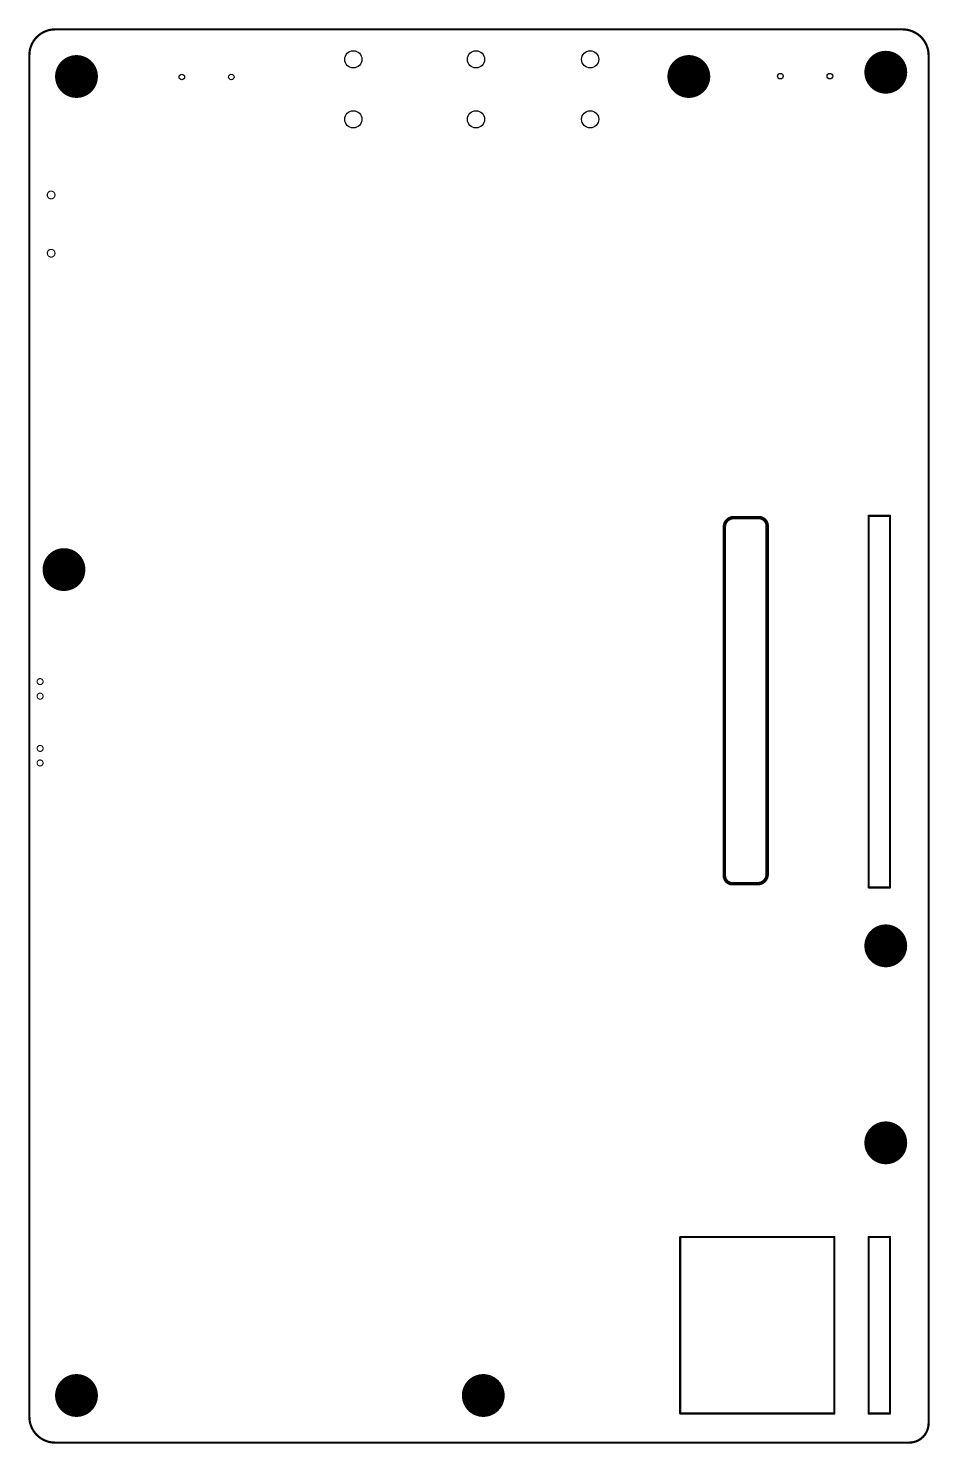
# Model space of a CAD drawing. Extents: x 0 to 105, y 0 to 165.
import ezdxf

# ---------------------------------------------------------------- set-up
doc = ezdxf.new("R2010")
doc.units = 0
doc.layers.add('17', color=110, linetype='CONTINUOUS')
doc.layers.add('20', color=6, linetype='CONTINUOUS')

# ---------------------------------------------------------------- blocks, each defined once
blk = doc.blocks.new('ROUNDP')
at = {"const_width": 0.5}
blk.add_lwpolyline([(0, -0.25, 1), (0, 0.25, 1), (0, -0.25)], format="xyb", dxfattribs=at)

msp = doc.modelspace()

# ---------------------------------------------------------------- linework, layer by layer
at = {"layer": '20'}
for points, const_width in [([(3, 165, 0.4142), (0, 162)], 0.254), ([(3, 165.0635, 1), (3, 164.9365)], 0.127), ([(3, 164.9365, 1), (3, 165.0635)], 0.127), ([(105, 161.9644, 0.4142), (101.9644, 165)], 0.254), ([(101.9644, 165.0635, 1), (101.9644, 164.9365)], 0.127), ([(101.9644, 164.9365, 1), (101.9644, 165.0635)], 0.127), ([(0.0635, 162, 1), (-0.0635, 162)], 0.127), ([(-0.0635, 162, 1), (0.0635, 162)], 0.127), ([(105.0635, 161.9644, 1), (104.9365, 161.9644)], 0.127), ([(104.9365, 161.9644, 1), (105.0635, 161.9644)], 0.127), ([(2.54, 145.2154, 1), (2.54, 146.1154, 1), (2.54, 145.2154)], 0.127), ([(2.54, 138.4154, 1), (2.54, 139.3154, 1), (2.54, 138.4154)], 0.127), ([(82.2482, 108.001, 0.4142), (81.1542, 106.907)], 0.4064), ([(82.2482, 108.1026, 1), (82.2482, 107.8994)], 0.2032), ([(82.2482, 107.8994, 1), (82.2482, 108.1026)], 0.2032), ([(86.1542, 107.0136, 0.4142), (85.1668, 108.001)], 0.4064), ([(85.1668, 108.1026, 1), (85.1668, 107.8994)], 0.2032), ([(85.1668, 107.8994, 1), (85.1668, 108.1026)], 0.2032), ([(98.0635, 108.204, 1), (97.9365, 108.204)], 0.127), ([(98, 108.2675, 1), (98, 108.1405)], 0.127), ([(100.5635, 108.204, 1), (100.4365, 108.204)], 0.127), ([(100.5, 108.1405, 1), (100.5, 108.2675)], 0.127), ([(81.2558, 106.907, 1), (81.0526, 106.907)], 0.2032), ([(81.0526, 106.907, 1), (81.2558, 106.907)], 0.2032), ([(86.2558, 107.0136, 1), (86.0526, 107.0136)], 0.2032), ([(86.0526, 107.0136, 1), (86.2558, 107.0136)], 0.2032), ([(1.25, 88.5, 1), (1.25, 89.2, 1), (1.25, 88.5)], 0.127), ([(1.25, 86.8, 1), (1.25, 87.5, 1), (1.25, 86.8)], 0.127), ([(1.25, 80.7, 1), (1.25, 81.4, 1), (1.25, 80.7)], 0.127), ([(1.25, 79, 1), (1.25, 79.7, 1), (1.25, 79)], 0.127), ([(81.1542, 66.1882, 0.4142), (82.0912, 65.2512)], 0.4064), ([(81.2558, 66.1882, 1), (81.0526, 66.1882)], 0.2032), ([(81.0526, 66.1882, 1), (81.2558, 66.1882)], 0.2032), ([(85.0266, 65.2512, 0.4142), (86.1542, 66.3788)], 0.4064), ([(86.2558, 66.3788, 1), (86.0526, 66.3788)], 0.2032), ([(86.0526, 66.3788, 1), (86.2558, 66.3788)], 0.2032), ([(82.0912, 65.3528, 1), (82.0912, 65.1496)], 0.2032), ([(82.0912, 65.1496, 1), (82.0912, 65.3528)], 0.2032), ([(85.0266, 65.3528, 1), (85.0266, 65.1496)], 0.2032), ([(85.0266, 65.1496, 1), (85.0266, 65.3528)], 0.2032), ([(98, 64.8843, 1), (98, 64.7573)], 0.127), ([(97.9365, 64.8208, 1), (98.0635, 64.8208)], 0.127), ([(100.4365, 64.8208, 1), (100.5635, 64.8208)], 0.127), ([(100.5, 64.7573, 1), (100.5, 64.8843)], 0.127), ([(76.0635, 24, 1), (75.9365, 24)], 0.127), ([(76, 24.0635, 1), (76, 23.9365)], 0.127), ([(94.0635, 24, 1), (93.9365, 24)], 0.127), ([(94, 23.9365, 1), (94, 24.0635)], 0.127), ([(98.0635, 24, 1), (97.9365, 24)], 0.127), ([(98, 24.0635, 1), (98, 23.9365)], 0.127), ([(100.5635, 24, 1), (100.4365, 24)], 0.127), ([(100.5, 23.9365, 1), (100.5, 24.0635)], 0.127), ([(76, 3.4635, 1), (76, 3.3365)], 0.127), ([(75.9365, 3.4, 1), (76.0635, 3.4)], 0.127), ([(93.9365, 3.4, 1), (94.0635, 3.4)], 0.127), ([(94, 3.3365, 1), (94, 3.4635)], 0.127), ([(98, 3.4635, 1), (98, 3.3365)], 0.127), ([(97.9365, 3.4, 1), (98.0635, 3.4)], 0.127), ([(100.4365, 3.4, 1), (100.5635, 3.4)], 0.127), ([(100.5, 3.3365, 1), (100.5, 3.4635)], 0.127), ([(0, 3, 0.4142), (3, 0)], 0.254), ([(0.0635, 3, 1), (-0.0635, 3)], 0.127), ([(-0.0635, 3, 1), (0.0635, 3)], 0.127), ([(102.7402, 0, 0.4142), (105, 2.2598)], 0.254), ([(105.0635, 2.2598, 1), (104.9365, 2.2598)], 0.127), ([(104.9365, 2.2598, 1), (105.0635, 2.2598)], 0.127), ([(3, 0.0635, 1), (3, -0.0635)], 0.127), ([(3, -0.0635, 1), (3, 0.0635)], 0.127), ([(102.7402, 0.0635, 1), (102.7402, -0.0635)], 0.127), ([(102.7402, -0.0635, 1), (102.7402, 0.0635)], 0.127)]:
    msp.add_lwpolyline(points, format="xyb", dxfattribs=dict(at, const_width=const_width))
for points, const_width in [([(3, 165), (101.9644, 165)], 0.254), ([(0, 3), (0, 162)], 0.254), ([(105, 161.9644), (105, 2.2598)], 0.254), ([(82.2482, 108.001), (85.1668, 108.001)], 0.4064), ([(98, 108.204), (98, 64.8208)], 0.254), ([(100.5, 108.204), (98, 108.204)], 0.254), ([(100.5, 64.8208), (100.5, 108.204)], 0.254), ([(81.1542, 66.1882), (81.1542, 106.907)], 0.4064), ([(86.1542, 107.0136), (86.1542, 66.3788)], 0.4064), ([(85.0266, 65.2512), (82.0912, 65.2512)], 0.4064), ([(98, 64.8208), (100.5, 64.8208)], 0.254), ([(76, 24), (76, 3.4)], 0.254), ([(94, 24), (76, 24)], 0.254), ([(94, 3.4), (94, 24)], 0.254), ([(98, 24), (98, 3.4)], 0.254), ([(100.5, 24), (98, 24)], 0.254), ([(100.5, 3.4), (100.5, 24)], 0.254), ([(76, 3.4), (94, 3.4)], 0.254), ([(98, 3.4), (100.5, 3.4)], 0.254), ([(102.7402, 0), (3, 0)], 0.254)]:
    msp.add_lwpolyline(points, dxfattribs=dict(at, const_width=const_width))
for centre, radius in [((37.8206, 161.5), 1), ((52.1462, 161.5), 1), ((65.4812, 161.5), 1), ((17.7972, 159.4386), 0.325), ((23.5772, 159.4386), 0.325), ((87.6932, 159.5402), 0.325), ((93.4732, 159.5402), 0.325), ((37.8206, 154.5), 1), ((52.1462, 154.5), 1), ((65.4812, 154.5), 1)]:
    msp.add_circle(centre, radius, dxfattribs=at)

# ---------------------------------------------------------------- block references
at = {"layer": '17', "xscale": 5, "yscale": 5}
for p in [(5.5, 159.5), (5.5, 159.5), (77, 159.5), (77, 159.5), (100, 160), (100, 160), (4.0386, 101.9302), (4.0386, 101.9302), (100, 58), (100, 58), (100, 35), (100, 35), (5.5, 5.5), (5.5, 5.5), (53, 5.5), (53, 5.5)]:
    msp.add_blockref('ROUNDP', p, dxfattribs=at)

doc.saveas('drawing.dxf')
